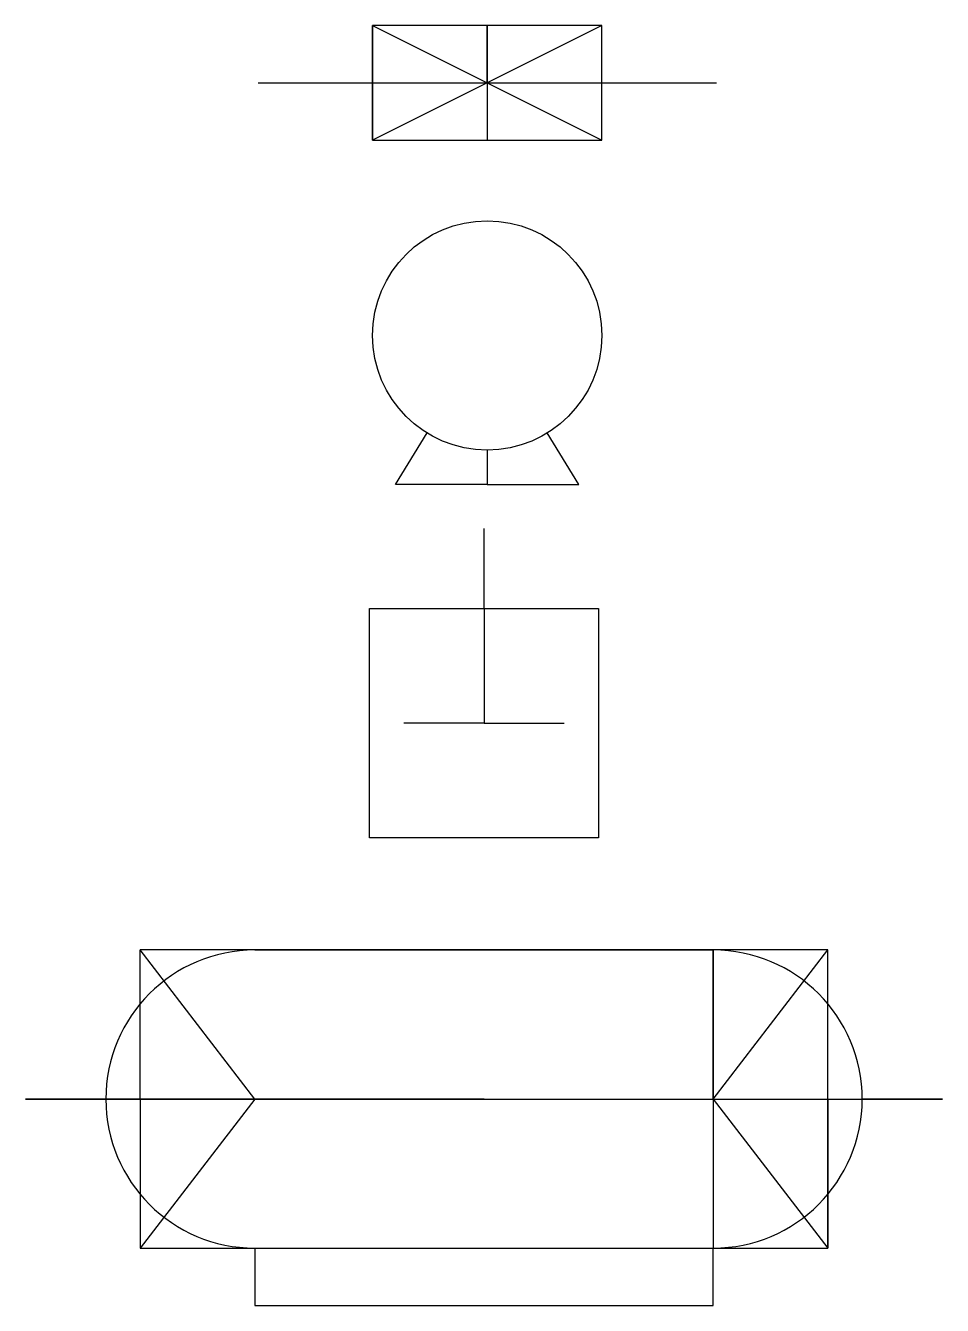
# Model space of a CAD drawing. Header units: millimetres. Extents: x 2091 to 2171, y 2009 to 2121.
import ezdxf

# ---------------------------------------------------------------- set-up
doc = ezdxf.new("R2010")
doc.units = ezdxf.units.MM
doc.layers.add('Aux', color=210, linetype='Continuous')

msp = doc.modelspace()

# ---------------------------------------------------------------- linework, layer by layer
for p, q in [((2121.67, 2120.89), (2141.67, 2110.89)), ((2141.67, 2120.89), (2121.67, 2110.89)), ((2121.67, 2110.89), (2121.67, 2120.89)), ((2141.67, 2110.89), (2141.67, 2120.89)), ((2111.67, 2115.89), (2151.67, 2115.89)), ((2123.67, 2080.87), (2126.43, 2085.36)), ((2139.67, 2080.87), (2136.91, 2085.36)), ((2131.67, 2080.87), (2123.67, 2080.87)), ((2131.67, 2080.87), (2139.67, 2080.87)), ((2131.39, 2070.04), (2131.39, 2077.04)), ((2131.39, 2070.04), (2131.39, 2060.04)), ((2131.39, 2060.04), (2124.39, 2060.04)), ((2131.39, 2060.04), (2138.39, 2060.04)), ((2111.39, 2040.26), (2151.39, 2040.26)), ((2091.39, 2027.26), (2098.39, 2027.26)), ((2171.39, 2027.26), (2164.39, 2027.26)), ((2111.39, 2014.26), (2151.39, 2014.26)), ((2111.39, 2014.26), (2111.39, 2009.26)), ((2151.39, 2009.26), (2151.39, 2014.26)), ((2111.39, 2009.26), (2151.39, 2009.26))]:
    msp.add_line(p, q)
msp.add_lwpolyline([(2121.39, 2070.04), (2141.39, 2070.04), (2141.39, 2050.04), (2121.39, 2050.04)], close=True)
msp.add_circle((2131.67, 2093.87), 10)
for centre, start, end in [((2111.39, 2027.26), 90, 270), ((2151.39, 2027.26), 270, 90)]:
    msp.add_arc(centre, 13, start, end)
at = {"layer": 'Aux'}
for p, q in [((2131.67, 2120.89), (2121.67, 2120.89)), ((2121.67, 2120.89), (2121.67, 2110.89)), ((2131.67, 2115.89), (2131.67, 2120.89)), ((2131.67, 2120.89), (2131.67, 2110.89)), ((2141.67, 2120.89), (2131.67, 2120.89)), ((2141.67, 2110.89), (2141.67, 2120.89)), ((2121.67, 2110.89), (2141.67, 2110.89)), ((2131.67, 2083.87), (2131.67, 2080.87)), ((2101.39, 2027.26), (2101.39, 2040.26)), ((2161.39, 2040.26), (2101.39, 2040.26)), ((2111.39, 2027.26), (2101.39, 2040.26)), ((2151.39, 2027.26), (2151.39, 2040.26)), ((2151.39, 2040.26), (2151.39, 2014.26)), ((2151.39, 2027.26), (2161.39, 2040.26)), ((2151.39, 2027.26), (2151.39, 2040.26)), ((2151.39, 2040.26), (2151.39, 2014.26)), ((2161.39, 2014.26), (2161.39, 2040.26)), ((2161.39, 2027.26), (2161.39, 2040.26)), ((2131.39, 2027.26), (2091.39, 2027.26)), ((2091.39, 2027.26), (2171.39, 2027.26)), ((2101.39, 2027.26), (2101.39, 2014.26)), ((2111.39, 2027.26), (2101.39, 2014.26)), ((2151.39, 2027.26), (2161.39, 2014.26)), ((2161.39, 2027.26), (2161.39, 2014.26)), ((2101.39, 2014.26), (2161.39, 2014.26))]:
    msp.add_line(p, q, dxfattribs=at)

doc.saveas('drawing.dxf')
